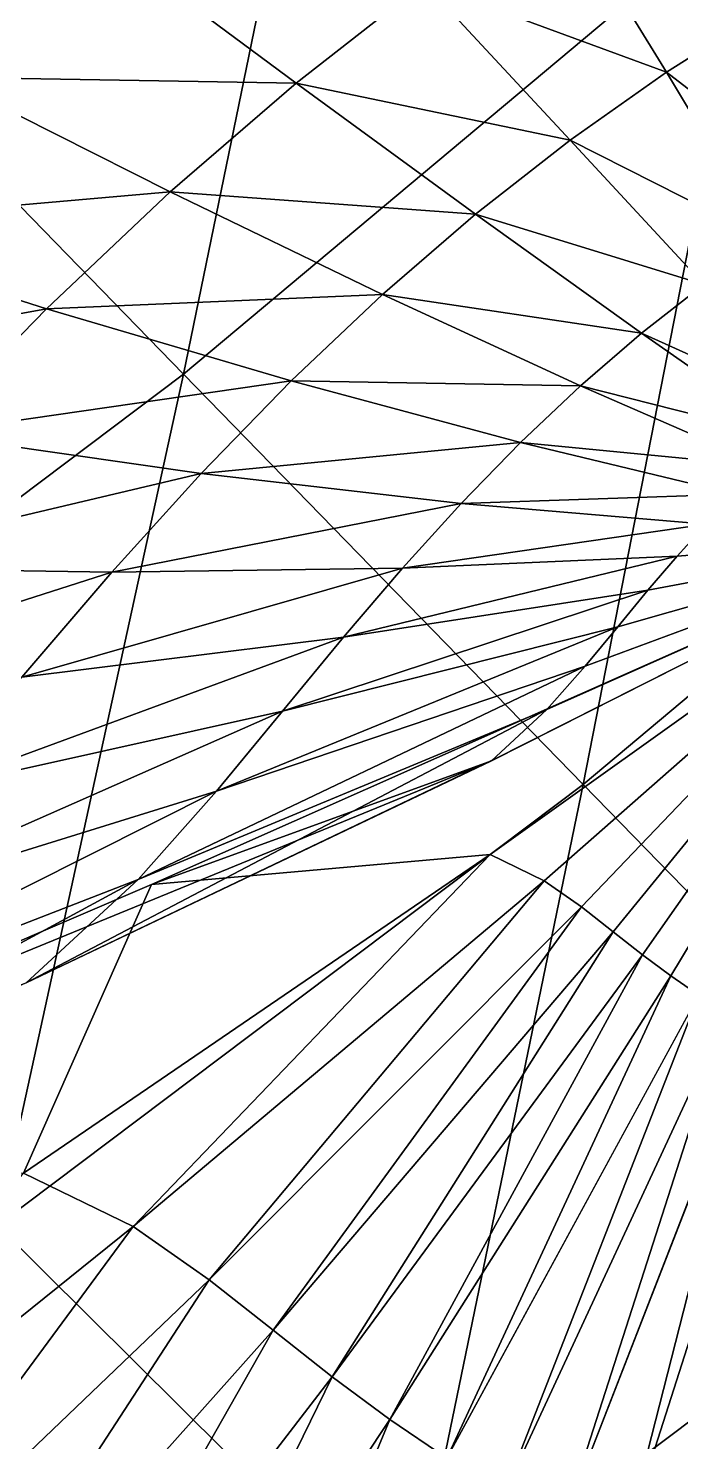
# Model space of a CAD drawing. Extents: x -232 to 179, y -162 to 161.
# Drawn here: x 85.52 to 91.35, y -105.93 to -93.3 of the extents above; entities that cross this region are included whole.
import ezdxf

# ---------------------------------------------------------------- set-up
doc = ezdxf.new("R2010")
doc.units = 0
doc.header["$MEASUREMENT"] = 0

msp = doc.modelspace()

# ---------------------------------------------------------------- linework, layer by layer
for points in [[(86.9055, -96.388275, -661.5502299999999), (88.54777, -88.39488, -669.60406), (83.35937, -92.74252, -669.2461), (83.35947, -92.742424, -669.2460000000001)], [(88.54777, -88.39488, -669.60406), (86.9055, -96.388275, -661.5502299999999), (92.03923, -92.08645, -661.9045), (92.03933, -92.08635, -661.90436)], [(91.224594, -93.68822, -513.3358), (89.0581, -92.88932, -508.46365), (90.22428000000001, -92.066696, -508.63367), (90.22438000000001, -92.0666, -508.63358)], [(90.22428000000001, -92.066696, -508.63367), (92.09949, -93.136986, -513.5016), (91.224594, -93.68822, -513.3358), (91.22469, -93.68812, -513.3357)], [(90.477554, -100.05522, -653.6784700000001), (92.03923, -92.08645, -661.9045), (86.9055, -96.388275, -661.5502299999999), (86.9056, -96.388176, -661.5501)], [(92.03923, -92.08645, -661.9045), (90.477554, -100.05522, -653.6784700000001), (95.55118, -95.80376, -654.0285), (95.55128, -95.80366, -654.0284)], [(82.5688, -92.59318, -498.6073), (86.18016, -92.49882, -503.54407), (84.75091, -93.73257, -503.46637), (84.75101, -93.73246999999999, -503.46628)], [(87.912025, -93.786896, -508.3482), (84.75091, -93.73257, -503.46637), (86.18016, -92.49882, -503.54407), (86.18026, -92.49871999999999, -503.54398)], [(86.18016, -92.49882, -503.54407), (89.0581, -92.88932, -508.46365), (87.912025, -93.786896, -508.3482), (87.912125, -93.7868, -508.3481)], [(83.35937, -92.74252, -669.2461), (81.607056, -100.374756, -660.92206), (86.9055, -96.388275, -661.5502299999999), (86.9056, -96.388176, -661.5501)], [(90.363174, -94.29587, -513.21027), (87.912025, -93.786896, -508.3482), (89.0581, -92.88932, -508.46365), (89.0582, -92.88922, -508.46356)], [(89.0581, -92.88932, -508.46365), (91.224594, -93.68822, -513.3358), (90.363174, -94.29587, -513.21027), (90.36327, -94.29576999999999, -513.21014)], [(92.69808, -94.823715, -518.1311), (91.224594, -93.68822, -513.3358), (92.09949, -93.136986, -513.5016), (92.09959, -93.13689000000001, -513.50146)], [(92.123245, -95.1859, -518.0222), (90.363174, -94.29587, -513.21027), (91.224594, -93.68822, -513.3358), (91.22469, -93.68812, -513.3357)], [(91.224594, -93.68822, -513.3358), (92.69808, -94.823715, -518.1311), (92.123245, -95.1859, -518.0222), (92.12334399999999, -95.1858, -518.0221)], [(86.78671, -94.758286, -508.28705), (83.34662, -95.059265, -503.45633), (84.75091, -93.73257, -503.46637), (84.75101, -93.73246999999999, -503.46628)], [(84.75091, -93.73257, -503.46637), (87.912025, -93.786896, -508.3482), (86.78671, -94.758286, -508.28705), (86.78681, -94.75819, -508.28696)], [(89.51661, -94.95888000000001, -513.125), (86.78671, -94.758286, -508.28705), (87.912025, -93.786896, -508.3482), (87.912125, -93.7868, -508.3481)], [(87.912025, -93.786896, -508.3482), (90.363174, -94.29587, -513.21027), (89.51661, -94.95888000000001, -513.125), (89.51671, -94.95878, -513.1249)], [(91.55726, -95.585144, -517.9397), (89.51661, -94.95888000000001, -513.125), (90.363174, -94.29587, -513.21027), (90.36327, -94.29576999999999, -513.21014)], [(90.363174, -94.29587, -513.21027), (92.123245, -95.1859, -518.0222), (91.55726, -95.585144, -517.9397), (91.55736, -95.585045, -517.9396)], [(83.34662, -95.059265, -503.45633), (86.78671, -94.758286, -508.28705), (85.681046, -95.80286, -508.27914), (85.681145, -95.80275999999999, -508.27905)], [(88.68536, -95.67641400000001, -513.0798), (85.681046, -95.80286, -508.27914), (86.78671, -94.758286, -508.28705), (86.78681, -94.75819, -508.28696)], [(86.78671, -94.758286, -508.28705), (89.51661, -94.95888000000001, -513.125), (88.68536, -95.67641400000001, -513.0798), (88.68545999999999, -95.676315, -513.07965)], [(91.00103, -96.02077, -517.88367), (88.68536, -95.67641400000001, -513.0798), (89.51661, -94.95888000000001, -513.125), (89.51671, -94.95878, -513.1249)], [(89.51661, -94.95888000000001, -513.125), (91.55726, -95.585144, -517.9397), (91.00103, -96.02077, -517.88367), (91.00113, -96.02067, -517.88354)], [(85.681046, -95.80286, -508.27914), (81.962524, -96.4793, -503.5116), (83.34662, -95.059265, -503.45633), (83.34671999999999, -95.059166, -503.45624)], [(92.64593, -96.76306, -522.6606), (91.00103, -96.02077, -517.88367), (91.55726, -95.585144, -517.9397), (91.55736, -95.585045, -517.9396)], [(85.681046, -95.80286, -508.27914), (88.68536, -95.67641400000001, -513.0798), (87.868645, -96.448006, -513.0740000000001), (87.86874399999999, -96.44791, -513.07385)], [(90.45488, -96.49221999999999, -517.854), (87.868645, -96.448006, -513.0740000000001), (88.68536, -95.67641400000001, -513.0798), (88.68545999999999, -95.676315, -513.07965)], [(88.68536, -95.67641400000001, -513.0798), (91.00103, -96.02077, -517.88367), (90.45488, -96.49221999999999, -517.854), (90.45498, -96.49212, -517.8539)], [(81.962524, -96.4793, -503.5116), (85.681046, -95.80286, -508.27914), (84.59128, -96.92092, -508.32263), (84.59138, -96.92081999999999, -508.3225400000001)], [(87.868645, -96.448006, -513.0740000000001), (84.59128, -96.92092, -508.32263), (85.681046, -95.80286, -508.27914), (85.681145, -95.80275999999999, -508.27905)], [(94.08195, -103.749756, -645.6133), (95.55118, -95.80376, -654.0285), (90.477554, -100.05522, -653.6784700000001), (90.47765, -100.05512, -653.67834)], [(92.37165999999999, -96.97787, -522.63293), (90.45488, -96.49221999999999, -517.854), (91.00103, -96.02077, -517.88367), (91.00113, -96.02067, -517.88354)], [(91.00103, -96.02077, -517.88367), (92.64593, -96.76306, -522.6606), (92.37165999999999, -96.97787, -522.63293), (92.37176, -96.97776999999999, -522.6328)], [(85.24115, -103.99503, -653.0576), (86.9055, -96.388275, -661.5502299999999), (81.607056, -100.374756, -660.92206), (81.607155, -100.37466, -660.9219400000001)], [(84.59128, -96.92092, -508.32263), (87.868645, -96.448006, -513.0740000000001), (87.063675, -97.27388, -513.1061), (87.063774, -97.27378, -513.10596)], [(86.9055, -96.388275, -661.5502299999999), (85.24115, -103.99503, -653.0576), (90.477554, -100.05522, -653.6784700000001), (90.47765, -100.05512, -653.67834)], [(89.91826, -96.99918000000001, -517.85016), (87.063675, -97.27388, -513.1061), (87.868645, -96.448006, -513.0740000000001), (87.86874399999999, -96.44791, -513.07385)], [(87.868645, -96.448006, -513.0740000000001), (90.45488, -96.49221999999999, -517.854), (89.91826, -96.99918000000001, -517.85016), (89.91835999999999, -96.999084, -517.85004)], [(92.10235, -97.210335, -522.61835), (89.91826, -96.99918000000001, -517.85016), (90.45488, -96.49221999999999, -517.854), (90.45498, -96.49212, -517.8539)], [(90.45488, -96.49221999999999, -517.854), (92.37165999999999, -96.97787, -522.63293), (92.10235, -97.210335, -522.61835), (92.10245, -97.210236, -522.6182)], [(87.063675, -97.27388, -513.1061), (83.50948000000001, -98.1143, -508.41418), (84.59128, -96.92092, -508.32263), (84.59138, -96.92081999999999, -508.3225400000001)], [(87.063675, -97.27388, -513.1061), (89.91826, -96.99918000000001, -517.85016), (89.38936, -97.54182, -517.8713), (89.38946, -97.54172, -517.87115)], [(91.837746, -97.46030999999999, -522.61646), (89.38936, -97.54182, -517.8713), (89.91826, -96.99918000000001, -517.85016), (89.91835999999999, -96.999084, -517.85004)], [(89.91826, -96.99918000000001, -517.85016), (92.10235, -97.210335, -522.61835), (91.837746, -97.46030999999999, -522.61646), (91.837845, -97.46021, -522.61633)], [(83.50948000000001, -98.1143, -508.41418), (87.063675, -97.27388, -513.1061), (86.26458000000001, -98.1554, -513.1737), (86.26468, -98.155304, -513.1736)], [(89.38936, -97.54182, -517.8713), (86.26458000000001, -98.1554, -513.1737), (87.063675, -97.27388, -513.1061), (87.063774, -97.27378, -513.10596)], [(89.38936, -97.54182, -517.8713), (91.837746, -97.46030999999999, -522.61646), (91.57695, -97.72788, -522.6268299999999), (91.57705, -97.72778000000001, -522.6267)], [(86.26458000000001, -98.1554, -513.1737), (89.38936, -97.54182, -517.8713), (88.86433000000001, -98.12101, -517.9157), (88.864426, -98.12091, -517.9156)], [(91.57695, -97.72788, -522.6268299999999), (88.86433000000001, -98.12101, -517.9157), (89.38936, -97.54182, -517.8713), (89.38946, -97.54172, -517.87115)], [(88.86433000000001, -98.12101, -517.9157), (91.57695, -97.72788, -522.6268299999999), (91.31806, -98.01348, -522.6487400000001), (91.31815999999999, -98.01338, -522.6486)], [(93.63396, -97.83473000000001, -527.38086), (91.31806, -98.01348, -522.6487400000001), (91.57695, -97.72788, -522.6268299999999), (91.57705, -97.72778000000001, -522.6267)], [(86.62096, -100.94699, -521.74396), (93.633965, -97.83473000000001, -527.38086), (93.633965, -97.83473000000001, -527.38086), (93.63405999999999, -97.83463, -527.3807400000001)], [(93.633965, -97.83473000000001, -527.38086), (89.64662, -100.67915, -523.2663), (86.62096, -100.94699, -521.74396), (86.62105600000001, -100.94689, -521.7438400000001)], [(93.633965, -97.83473000000001, -527.38086), (86.62096, -100.94699, -521.74396), (89.65926999999999, -99.84128, -522.7879), (89.65937, -99.84118000000001, -522.7878)], [(89.64662, -100.67915, -523.2663), (93.633965, -97.83473000000001, -527.38086), (93.633965, -97.83473000000001, -527.38086), (93.63405999999999, -97.83463, -527.3807400000001)], [(93.633965, -97.83473000000001, -527.38086), (90.13005, -100.91375, -523.67017), (89.64662, -100.67915, -523.2663), (89.64672, -100.679054, -523.2662)], [(89.65926999999999, -99.84128, -522.7879), (93.633965, -97.83473000000001, -527.38086), (93.633965, -97.83473000000001, -527.38086), (93.63405999999999, -97.83463, -527.3807400000001)], [(93.633965, -97.83473000000001, -527.38086), (89.65926999999999, -99.84128, -522.7879), (90.15312, -99.385315, -522.7976), (90.15321999999999, -99.385216, -522.7975)], [(90.13005, -100.91375, -523.67017), (93.633965, -97.83473000000001, -527.38086), (93.633965, -97.83473000000001, -527.38086), (93.63405999999999, -97.83463, -527.3807400000001)], [(93.633965, -97.83473000000001, -527.38086), (90.46479000000001, -101.1488, -523.99194), (90.13005, -100.91375, -523.67017), (90.13015, -100.91365, -523.6700400000001)], [(90.15312, -99.385315, -522.7976), (93.633965, -97.83473000000001, -527.38086), (93.633965, -97.83473000000001, -527.38086), (93.63405999999999, -97.83463, -527.3807400000001)], [(93.633965, -97.83473000000001, -527.38086), (90.15312, -99.385315, -522.7976), (90.497284, -98.99648, -522.7632), (90.49738, -98.99638, -522.76306)], [(90.46479000000001, -101.1488, -523.99194), (93.633965, -97.83473000000001, -527.38086), (93.633965, -97.83473000000001, -527.38086), (93.63405999999999, -97.83463, -527.3807400000001)], [(93.633965, -97.83473000000001, -527.38086), (90.74723, -101.371086, -524.2773), (90.46479000000001, -101.1488, -523.99194), (90.46489, -101.148705, -523.9918)], [(90.497284, -98.99648, -522.7632), (93.633965, -97.83473000000001, -527.38086), (93.633965, -97.83473000000001, -527.38086), (93.63405999999999, -97.83463, -527.3807400000001)], [(93.633965, -97.83473000000001, -527.38086), (90.497284, -98.99648, -522.7632), (90.78839, -98.64429, -522.7205), (90.78849, -98.64419000000001, -522.7204)], [(90.74723, -101.371086, -524.2773), (93.633965, -97.83473000000001, -527.38086), (93.633965, -97.83473000000001, -527.38086), (93.63405999999999, -97.83463, -527.3807400000001)], [(93.633965, -97.83473000000001, -527.38086), (91.00828, -101.57711, -524.5414), (90.74723, -101.371086, -524.2773), (90.74733, -101.37099, -524.27716)], [(90.78839, -98.64429, -522.7205), (93.633965, -97.83473000000001, -527.38086), (93.633965, -97.83473000000001, -527.38086), (93.63405999999999, -97.83463, -527.3807400000001)], [(93.633965, -97.83473000000001, -527.38086), (90.78839, -98.64429, -522.7205), (91.05747, -98.31819, -522.6808), (91.05757, -98.31809, -522.68066)], [(91.00828, -101.57711, -524.5414), (93.633965, -97.83473000000001, -527.38086), (93.633965, -97.83473000000001, -527.38086), (93.63405999999999, -97.83463, -527.3807400000001)], [(93.633965, -97.83473000000001, -527.38086), (91.26142, -101.76546, -524.7908), (91.00828, -101.57711, -524.5414), (91.00838, -101.57701, -524.54126)], [(91.05747, -98.31819, -522.6808), (93.63396, -97.83473000000001, -527.38086), (93.633965, -97.83473000000001, -527.38086), (93.63405999999999, -97.83463, -527.3807400000001)], [(93.63396, -97.83473000000001, -527.38086), (91.05747, -98.31819, -522.6808), (91.31806, -98.01348, -522.6487400000001), (91.31815999999999, -98.01338, -522.6486)], [(91.26142, -101.76546, -524.7908), (93.633965, -97.83473000000001, -527.38086), (93.63396, -97.83473000000001, -527.38086), (93.634056, -97.83463, -527.3807400000001)], [(93.63396, -97.83473000000001, -527.38086), (91.513435, -101.935326, -525.02893), (91.26142, -101.76546, -524.7908), (91.26151999999999, -101.76536, -524.79065)], [(91.31806, -98.01348, -522.6487400000001), (93.63396, -97.83473000000001, -527.38086), (93.63396, -97.83473000000001, -527.38086), (93.634056, -97.83463, -527.3807400000001)], [(91.31806, -98.01348, -522.6487400000001), (88.33584599999999, -98.73897, -517.9807), (88.86433000000001, -98.12101, -517.9157), (88.864426, -98.12091, -517.9156)], [(88.33584599999999, -98.73897, -517.9807), (91.31806, -98.01348, -522.6487400000001), (91.05747, -98.31819, -522.6808), (91.05757, -98.31809, -522.68066)], [(86.26458000000001, -98.1554, -513.1737), (82.42058, -99.387566, -508.5481), (83.50948000000001, -98.1143, -508.41418), (83.50958, -98.114204, -508.4141)], [(88.86433000000001, -98.12101, -517.9157), (85.46024, -99.09591999999999, -513.2726), (86.26458000000001, -98.1554, -513.1737), (86.26468, -98.155304, -513.1736)], [(85.46024, -99.09591999999999, -513.2726), (88.86433000000001, -98.12101, -517.9157), (88.33584599999999, -98.73897, -517.9807), (88.335945, -98.73886999999999, -517.9806)], [(82.42058, -99.387566, -508.5481), (86.26458000000001, -98.1554, -513.1737), (85.46024, -99.09591999999999, -513.2726), (85.46034, -99.09581999999999, -513.2724599999999)], [(91.05747, -98.31819, -522.6808), (87.79015, -99.40031, -518.0613), (88.33584599999999, -98.73897, -517.9807), (88.335945, -98.73886999999999, -517.9806)], [(87.79015, -99.40031, -518.0613), (91.05747, -98.31819, -522.6808), (90.78839, -98.64429, -522.7205), (90.78849, -98.64419000000001, -522.7204)], [(90.78839, -98.64429, -522.7205), (87.199776, -100.11456, -518.1477), (87.79015, -99.40031, -518.0613), (87.79025, -99.40021, -518.06116)], [(87.199776, -100.11456, -518.1477), (90.78839, -98.64429, -522.7205), (90.497284, -98.99648, -522.7632), (90.49738, -98.99638, -522.76306)], [(88.33584599999999, -98.73897, -517.9807), (84.62971, -100.10246, -513.3952), (85.46024, -99.09591999999999, -513.2726), (85.46034, -99.09581999999999, -513.2724599999999)], [(84.62971, -100.10246, -513.3952), (88.33584599999999, -98.73897, -517.9807), (87.79015, -99.40031, -518.0613), (87.79025, -99.40021, -518.06116)], [(90.497284, -98.99648, -522.7632), (86.501816, -100.90312, -518.2175), (87.199776, -100.11456, -518.1477), (87.199875, -100.11446, -518.1476)], [(86.501816, -100.90312, -518.2175), (90.497284, -98.99648, -522.7632), (90.15312, -99.385315, -522.7976), (90.15321999999999, -99.385216, -522.7975)], [(87.79015, -99.40031, -518.0613), (83.73118000000001, -101.189545, -513.5268), (84.62971, -100.10246, -513.3952), (84.62980999999999, -100.10236, -513.3951)], [(83.73118000000001, -101.189545, -513.5268), (87.79015, -99.40031, -518.0613), (87.199776, -100.11456, -518.1477), (87.199875, -100.11446, -518.1476)], [(90.15312, -99.385315, -522.7976), (85.500275, -101.82782, -518.19794), (86.501816, -100.90312, -518.2175), (86.501915, -100.90302, -518.2174)], [(85.500275, -101.82782, -518.19794), (90.15312, -99.385315, -522.7976), (89.65926999999999, -99.84128, -522.7879), (89.65937, -99.84118000000001, -522.7878)], [(89.65926999999999, -99.84128, -522.7879), (79.33852399999999, -104.07022, -516.0808), (85.500275, -101.82782, -518.19794), (85.500374, -101.82772, -518.1978)], [(79.33852399999999, -104.07022, -516.0808), (89.65926999999999, -99.84128, -522.7879), (86.62096, -100.94699, -521.74396), (86.62105600000001, -100.94689, -521.7438400000001)], [(87.199776, -100.11456, -518.1477), (82.66889, -102.38972, -513.63306), (83.73118000000001, -101.189545, -513.5268), (83.73128, -101.189445, -513.5267)], [(82.66889, -102.38972, -513.63306), (87.199776, -100.11456, -518.1477), (86.501816, -100.90312, -518.2175), (86.501915, -100.90302, -518.2174)], [(88.91344000000001, -107.63849, -645.0005), (90.477554, -100.05522, -653.6784700000001), (85.24115, -103.99503, -653.0576), (85.24125, -103.994934, -653.0575)], [(90.477554, -100.05522, -653.6784700000001), (88.91344000000001, -107.63849, -645.0005), (94.08195, -103.749756, -645.6133), (94.08205, -103.74966, -645.61316)], [(85.474625, -103.52705, -519.168), (86.62096, -100.94699, -521.74396), (89.64662, -100.67915, -523.2663), (89.64672, -100.679054, -523.2662)], [(89.64662, -100.67915, -523.2663), (86.455025, -104.002815, -519.9872), (85.474625, -103.52705, -519.168), (85.474724, -103.52695, -519.1679)], [(86.455025, -104.002815, -519.9872), (89.64662, -100.67915, -523.2663), (90.13005, -100.91375, -523.67017), (90.13015, -100.91365, -523.6700400000001)], [(86.501816, -100.90312, -518.2175), (81.14456, -103.79709, -513.6033), (82.66889, -102.38972, -513.63306), (82.66899000000001, -102.38962, -513.63293)], [(81.14456, -103.79709, -513.6033), (86.501816, -100.90312, -518.2175), (85.500275, -101.82782, -518.19794), (85.500374, -101.82772, -518.1978)], [(90.13005, -100.91375, -523.67017), (87.13388, -104.47951, -520.6397), (86.455025, -104.002815, -519.9872), (86.455124, -104.002716, -519.9870599999999)], [(87.13388, -104.47951, -520.6397), (90.13005, -100.91375, -523.67017), (90.46479000000001, -101.1488, -523.99194), (90.46489, -101.148705, -523.9918)], [(86.62096, -100.94699, -521.74396), (85.474625, -103.52705, -519.168), (79.33852399999999, -104.07022, -516.0808), (79.33861999999999, -104.07012, -516.0807)], [(90.46479000000001, -101.1488, -523.99194), (87.706665, -104.9303, -521.2184), (87.13388, -104.47951, -520.6397), (87.13398000000001, -104.47941, -520.6396)], [(87.706665, -104.9303, -521.2184), (90.46479000000001, -101.1488, -523.99194), (90.74723, -101.371086, -524.2773), (90.74733, -101.37099, -524.27716)], [(90.74723, -101.371086, -524.2773), (88.23608, -105.348114, -521.7539), (87.706665, -104.9303, -521.2184), (87.706764, -104.9302, -521.21826)], [(88.23608, -105.348114, -521.7539), (90.74723, -101.371086, -524.2773), (91.00828, -101.57711, -524.5414), (91.00838, -101.57701, -524.54126)], [(91.00828, -101.57711, -524.5414), (88.74946, -105.73008, -522.2598), (88.23608, -105.348114, -521.7539), (88.236176, -105.348015, -521.7538)], [(88.74946, -105.73008, -522.2598), (91.00828, -101.57711, -524.5414), (91.26142, -101.76546, -524.7908), (91.26151999999999, -101.76536, -524.79065)], [(91.26142, -101.76546, -524.7908), (89.26055, -106.074585, -522.74274), (88.74946, -105.73008, -522.2598), (88.74956, -105.72998, -522.2597)], [(89.26055, -106.074585, -522.74274), (91.26142, -101.76546, -524.7908), (91.513435, -101.935326, -525.02893), (91.513535, -101.93523, -525.0288)], [(91.513435, -101.935326, -525.02893), (89.77664, -106.380516, -523.20605), (89.26055, -106.074585, -522.74274), (89.26065, -106.074486, -522.7426)], [(89.77664, -106.380516, -523.20605), (91.513435, -101.935326, -525.02893), (91.767914, -102.08618, -525.2574), (91.76801, -102.08608, -525.25726)], [(91.767914, -102.08618, -525.2574), (90.30158, -106.647026, -523.6515), (89.77664, -106.380516, -523.20605), (89.77674, -106.38042, -523.20593)], [(90.30158, -106.647026, -523.6515), (91.767914, -102.08618, -525.2574), (92.026764, -102.2176, -525.47705), (92.02686, -102.2175, -525.4769)], [(92.026764, -102.2176, -525.47705), (90.837204, -106.87344, -524.0796), (90.30158, -106.647026, -523.6515), (90.30168, -106.64693, -523.65137)], [(90.837204, -106.87344, -524.0796), (92.026764, -102.2176, -525.47705), (92.29087, -102.32924, -525.6881), (92.29097, -102.32914, -525.688)], [(92.29087, -102.32924, -525.6881), (91.38405, -107.059204, -524.49036), (90.837204, -106.87344, -524.0796), (90.8373, -106.873344, -524.07947)], [(82.59767, -107.10738, -516.3264), (85.474625, -103.52705, -519.168), (86.455025, -104.002815, -519.9872), (86.455124, -104.002716, -519.9870599999999)], [(92.63127, -111.31198, -636.7312599999999), (94.08195, -103.749756, -645.6133), (88.91344000000001, -107.63849, -645.0005), (88.913536, -107.63839, -645.00037)], [(86.455025, -104.002815, -519.9872), (83.63089000000001, -107.8329, -517.3196), (82.59767, -107.10738, -516.3264), (82.59777, -107.107285, -516.3263)], [(85.24115, -103.99503, -653.0576), (83.5974, -111.20662, -644.1202), (88.91344000000001, -107.63849, -645.0005), (88.913536, -107.63839, -645.00037)], [(83.63089000000001, -107.8329, -517.3196), (86.455025, -104.002815, -519.9872), (87.13388, -104.47951, -520.6397), (87.13398000000001, -104.47941, -520.6396)], [(87.13388, -104.47951, -520.6397), (84.50265, -108.51899, -518.2003), (83.63089000000001, -107.8329, -517.3196), (83.63099, -107.8328, -517.3194599999999)], [(84.50265, -108.51899, -518.2003), (87.13388, -104.47951, -520.6397), (87.706665, -104.9303, -521.2184), (87.706764, -104.9302, -521.21826)], [(87.706665, -104.9303, -521.2184), (85.30839499999999, -109.15491, -519.0154), (84.50265, -108.51899, -518.2003), (84.50275, -108.51889, -518.2002)], [(85.30839499999999, -109.15491, -519.0154), (87.706665, -104.9303, -521.2184), (88.23608, -105.348114, -521.7539), (88.236176, -105.348015, -521.7538)], [(88.23608, -105.348114, -521.7539), (86.08976, -109.73625, -519.78534), (85.30839499999999, -109.15491, -519.0154), (85.308495, -109.15481, -519.01526)], [(86.08976, -109.73625, -519.78534), (88.23608, -105.348114, -521.7539), (88.74946, -105.73008, -522.2598), (88.74956, -105.72998, -522.2597)], [(88.74946, -105.73008, -522.2598), (86.86763, -110.260574, -520.5203), (86.08976, -109.73625, -519.78534), (86.08986, -109.73615, -519.7852)], [(86.86763, -110.260574, -520.5203), (88.74946, -105.73008, -522.2598), (89.26055, -106.074585, -522.74274), (89.26065, -106.074486, -522.7426)]]:
    msp.add_3dface(points)

doc.saveas('drawing.dxf')
